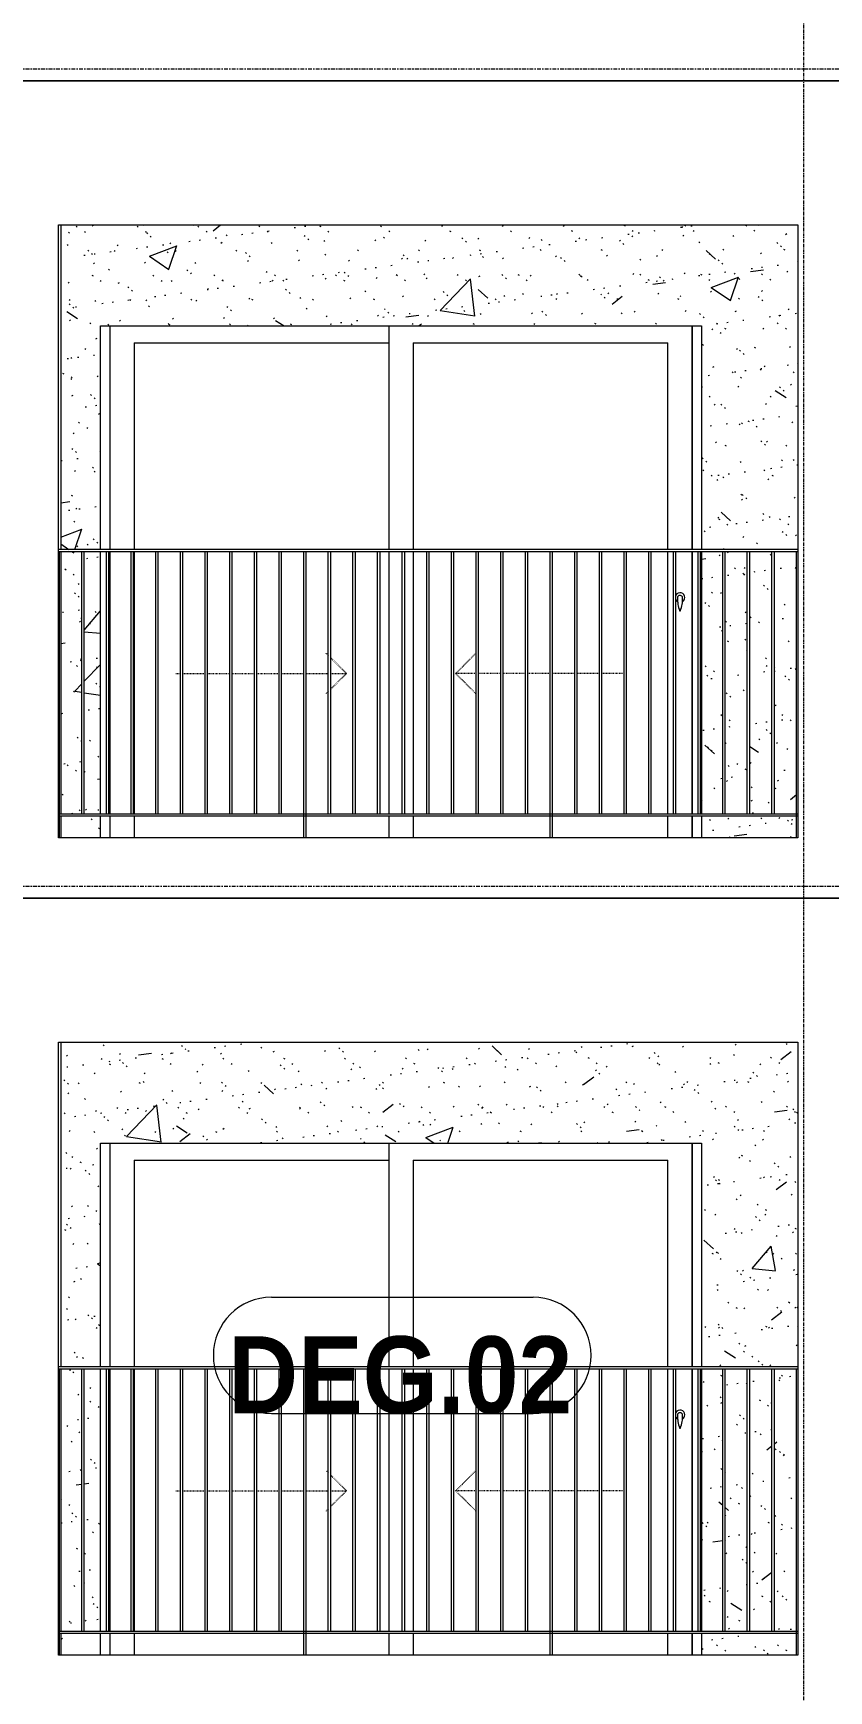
# Model space of a CAD drawing. Header units: millimetres. Extents: x -134153 to 99383, y -5233 to 35400.
# Drawn here: x 11054 to 14363, y 9052 to 15948 of the extents above; entities that cross this region are included whole.
import ezdxf

# ---------------------------------------------------------------- set-up
doc = ezdxf.new("R2010")
doc.units = ezdxf.units.MM
for name, pattern in [('Centre', [31.75, 6.35, -4.7625, 15.875, -4.7625]), ('Dash', [6, 3, -3]), ('Grid Line', [22.225, 12.7, -3.175, 3.175, -3.175])]:
    doc.linetypes.add(name, pattern=pattern)
for name, color, linetype, lineweight in [('0-2', 250, 'Continuous', 5), ('A-DOOR', 31, 'Continuous', 9), ('A-DOOR-FRAM', 31, 'Continuous', 9), ('A-DOOR-HDLN', 31, 'Dash', 9), ('A-DOOR-IDEN', 31, 'Continuous', 9), ('A-FLOR-HRAL', 11, 'Continuous', 9), ('A-FLOR-LEVL-2', 51, 'Centre', 9), ('A-WALL', 113, 'Continuous', 9), ('A-WALL-PATT-1', 9, 'Continuous', 9), ('I-WALL-1', 7, 'Continuous', 9), ('S-GRID-1', 1, 'Grid Line', 9)]:
    doc.layers.add(name, color=color, linetype=linetype, lineweight=lineweight)
doc.styles.add('Arial_B_2', font='arialbd_0.ttf', dxfattribs={"width": 0.9, "height": 320})
pattern_1 = [(50, (82572.6, 0), (1165.978, -102.01), [121.92, -1341.12]), (355, (82572.6, 0), (-225.554, 1222.763), [97.536, -1072.896]), (100.451, (82669.8, -8.5), (940.433, 1120.746), [103.616, -1139.776]), (46.184, (82572.6, 325.1), (1734.906, -269.074), [182.88, -2011.68]), (96.636, (82717.2, 302.7), (1519.38, 1583.54), [155.42, -1709.665]), (351.184, (82572.6, 325.1), (1519.39, 1583.52), [146.3, -1609.34]), (21, (82735.2, 243.8), (970.332, -654.498), [121.92, -1341.12]), (326, (82735.2, 243.8), (395.533, 1178.804), [97.536, -1072.896]), (71.451, (82816, 189.3), (1365.87, 524.296), [103.616, -1139.776]), (37.5, (82572.62, 0), (19.767, 541.1527), [53.645, -1006.246, 53.645, -1035.507, -1076.96]), (37.5, (82572.62, 0), (19.767, 541.1527), [-2149.043, 53.645, -1023.315]), (7.5, (82572.6, 0), (427.646, 641.156), [53.645, -567.334, 53.645, -981.862, -410.464]), (7.5, (82572.6, 0), (427.646, 641.156), [-1656.486, 53.645, -356.82]), (327.5, (82210.1, 0), (867.782, -36.665), [53.645, -352.755, 53.645, -1214.323, -1682.496]), (327.5, (82210.1, 0), (867.782, -36.665), [-1674.368, 53.645, -1628.85]), (317.5, (82047.56, 0), (948.028, 162.731), [53.645, -474.675, 53.645, -788.416, -1194.816]), (317.5, (82047.56, 0), (948.028, 162.731), [-1370.38, 53.645, -1141.17])]
pattern_2 = [(37.5, (82572.62, 0), (-5.1206, 156.61216), [5.364, -118.181, 5.364, -132.812, -132.08]), (37.5, (82572.62, 0), (-5.1206, 156.61216), [-261.722, 5.364, -126.716]), (7.5, (82572.62, 0), (143.847, 229.3842), [5.364, -61.285, 5.364, -105.989, -42.672]), (7.5, (82572.62, 0), (143.847, 229.3842), [-178.003, 5.364, -37.308]), (327.5, (82472.65, 0), (253.1176, 0.4601), [5.364, -35.276, 5.364, -140.94, -191.008]), (327.5, (82472.65, 0), (253.1176, 0.4601), [-186.944, 5.364, -185.644]), (317.5, (82472.65, 0), (244.3381, 71.3376), [5.364, -14.956, 5.364, -90.546, -109.728]), (317.5, (82472.65, 0), (244.3381, 71.3376), [-116.23, 5.364, -104.364])]

# ---------------------------------------------------------------- blocks, each defined once
blk = doc.blocks.new('NCV_TKTC_TANG 3 - 4_rvt-3-TKCS_MẶT ĐỨNG HƯỚNG NAM')
at = {"layer": 'A-WALL-PATT-1'}
h = blk.add_hatch(dxfattribs=at)
h.set_pattern_fill('FP_31', color=256, style=0, pattern_type=2)
h.set_pattern_definition(pattern_1)
h.paths.add_polyline_path([(52722.6, 12600), (52722.6, 12690), (52327.6, 12690), (52327.6, 12600), (52701.2, 12600)])
h.paths.add_polyline_path([(49662.6, 12600), (49827.6, 12600), (49827.6, 12690), (49662.6, 12690), (49662.6, 12612.5)])
h.paths.add_polyline_path([(49827.6, 12700), (49827.6, 13790), (49760.1, 13790), (49760.1, 12700)])
h.paths.add_polyline_path([(49750.1, 12700), (49750.1, 13790), (49662.6, 13790), (49662.6, 12700), (49732.6, 12700)])
h.paths.add_polyline_path([(52683.7, 12700), (52722.6, 12700), (52722.6, 13790), (52630.1, 13790), (52630.1, 12700), (52674.8, 12700)])
h.paths.add_polyline_path([(52327.6, 12700), (52415.1, 12700), (52415.1, 13790), (52327.6, 13790), (52327.6, 13138.6)])
h.paths.add_polyline_path([(52517.6, 12700), (52517.6, 13790), (52425.1, 13790), (52425.1, 12700)])
h.paths.add_polyline_path([(52527.6, 12700), (52620.1, 12700), (52620.1, 13790), (52527.6, 13790), (52527.6, 13138.6)])
h.paths.add_polyline_path([(52327.6, 13800), (52727.6, 13800), (52727.6, 15150), (49662.6, 15150), (49662.6, 13800), (49827.6, 13800), (49827.6, 14730), (52327.6, 14730), (52327.6, 14242.8)])
h = blk.add_hatch(dxfattribs=at)
h.set_pattern_fill('FP_32', color=256, style=0, pattern_type=2)
h.set_pattern_definition(pattern_2)
h.paths.add_polyline_path([(52722.6, 12600), (52722.6, 12690), (52327.6, 12690), (52327.6, 12600), (52701.2, 12600)])
h.paths.add_polyline_path([(49662.6, 12600), (49827.6, 12600), (49827.6, 12690), (49662.6, 12690), (49662.6, 12612.5)])
h.paths.add_polyline_path([(49827.6, 12700), (49827.6, 13790), (49760.1, 13790), (49760.1, 12700)])
h.paths.add_polyline_path([(49750.1, 12700), (49750.1, 13790), (49662.6, 13790), (49662.6, 12700), (49732.6, 12700)])
h.paths.add_polyline_path([(52683.7, 12700), (52722.6, 12700), (52722.6, 13790), (52630.1, 13790), (52630.1, 12700), (52674.8, 12700)])
h.paths.add_polyline_path([(52327.6, 12700), (52415.1, 12700), (52415.1, 13790), (52327.6, 13790), (52327.6, 13138.6)])
h.paths.add_polyline_path([(52517.6, 12700), (52517.6, 13790), (52425.1, 13790), (52425.1, 12700)])
h.paths.add_polyline_path([(52527.6, 12700), (52620.1, 12700), (52620.1, 13790), (52527.6, 13790), (52527.6, 13138.6)])
h.paths.add_polyline_path([(52327.6, 13800), (52727.6, 13800), (52727.6, 15150), (49662.6, 15150), (49662.6, 13800), (49827.6, 13800), (49827.6, 14730), (52327.6, 14730), (52327.6, 14242.8)])
at = {"layer": 'I-WALL-1'}
for p, q in [((49662.6, 15150), (49662.6, 13800)), ((49827.6, 13800), (49827.6, 14730)), ((49827.6, 14730), (52327.6, 14730)), ((52327.6, 14730), (52327.6, 13800)), ((49662.6, 13790), (49662.6, 12700)), ((49827.6, 12700), (49827.6, 13790)), ((52327.6, 13790), (52327.6, 12700)), ((49662.6, 12690), (49662.6, 12600)), ((49827.6, 12600), (49827.6, 12690)), ((52327.6, 12690), (52327.6, 12600))]:
    blk.add_line(p, q, dxfattribs=at)
blk = doc.blocks.new('NCV_TKTC_TANG 3 - 4_rvt-4-TKCS_MẶT ĐỨNG HƯỚNG NAM')
at = {"layer": 'A-WALL-PATT-1'}
h = blk.add_hatch(dxfattribs=at)
h.set_pattern_fill('FP_31', color=256, style=0, pattern_type=2)
h.set_pattern_definition(pattern_1)
h.paths.add_polyline_path([(52722.6, 9200), (52722.6, 9290), (52327.6, 9290), (52327.6, 9200), (52701.2, 9200)])
h.paths.add_polyline_path([(49662.6, 9200), (49827.6, 9200), (49827.6, 9290), (49662.6, 9290), (49662.6, 9212.5)])
h.paths.add_polyline_path([(49827.6, 9300), (49827.6, 10390), (49760.1, 10390), (49760.1, 9300)])
h.paths.add_polyline_path([(49750.1, 9300), (49750.1, 10390), (49662.6, 10390), (49662.6, 9300), (49732.6, 9300)])
h.paths.add_polyline_path([(52683.7, 9300), (52722.6, 9300), (52722.6, 10390), (52630.1, 10390), (52630.1, 9300), (52674.8, 9300)])
h.paths.add_polyline_path([(52327.6, 9300), (52415.1, 9300), (52415.1, 10390), (52327.6, 10390), (52327.6, 9825.9)])
h.paths.add_polyline_path([(52517.6, 9300), (52517.6, 10390), (52425.1, 10390), (52425.1, 9300)])
h.paths.add_polyline_path([(52527.6, 9300), (52620.1, 9300), (52620.1, 10390), (52527.6, 10390), (52527.6, 9825.9)])
h.paths.add_polyline_path([(52327.6, 10400), (52727.6, 10400), (52727.6, 11750), (49662.6, 11750), (49662.6, 10400), (49827.6, 10400), (49827.6, 11330), (52327.6, 11330), (52327.6, 10930.1)])
h = blk.add_hatch(dxfattribs=at)
h.set_pattern_fill('FP_32', color=256, style=0, pattern_type=2)
h.set_pattern_definition(pattern_2)
h.paths.add_polyline_path([(52722.6, 9200), (52722.6, 9290), (52327.6, 9290), (52327.6, 9200), (52701.2, 9200)])
h.paths.add_polyline_path([(49662.6, 9200), (49827.6, 9200), (49827.6, 9290), (49662.6, 9290), (49662.6, 9212.5)])
h.paths.add_polyline_path([(49827.6, 9300), (49827.6, 10390), (49760.1, 10390), (49760.1, 9300)])
h.paths.add_polyline_path([(49750.1, 9300), (49750.1, 10390), (49662.6, 10390), (49662.6, 9300), (49732.6, 9300)])
h.paths.add_polyline_path([(52683.7, 9300), (52722.6, 9300), (52722.6, 10390), (52630.1, 10390), (52630.1, 9300), (52674.8, 9300)])
h.paths.add_polyline_path([(52327.6, 9300), (52415.1, 9300), (52415.1, 10390), (52327.6, 10390), (52327.6, 9825.9)])
h.paths.add_polyline_path([(52517.6, 9300), (52517.6, 10390), (52425.1, 10390), (52425.1, 9300)])
h.paths.add_polyline_path([(52527.6, 9300), (52620.1, 9300), (52620.1, 10390), (52527.6, 10390), (52527.6, 9825.9)])
h.paths.add_polyline_path([(52327.6, 10400), (52727.6, 10400), (52727.6, 11750), (49662.6, 11750), (49662.6, 10400), (49827.6, 10400), (49827.6, 11330), (52327.6, 11330), (52327.6, 10930.1)])
at = {"layer": 'I-WALL-1'}
for p, q in [((49662.6, 11750), (49662.6, 10400)), ((49827.6, 10400), (49827.6, 11330)), ((49827.6, 11330), (52327.6, 11330)), ((52327.6, 11330), (52327.6, 10400)), ((49662.6, 10390), (49662.6, 9300)), ((49827.6, 9300), (49827.6, 10390)), ((52327.6, 10390), (52327.6, 9300)), ((49662.6, 9290), (49662.6, 9200)), ((49827.6, 9200), (49827.6, 9290)), ((52327.6, 9290), (52327.6, 9200))]:
    blk.add_line(p, q, dxfattribs=at)
blk = doc.blocks.new('DEG_02-DEG_03 - DEG_02-2500x2400mm-CỬA ĐI 02 CÁNH TRƯỢT-V257-TKCS_MẶT ĐỨNG HƯỚNG NAM')
at = {"layer": 'A-DOOR'}
for p, q in [((51027.6, 10400), (51027.6, 11330)), ((52287.6, 11330), (52287.6, 10400)), ((49967.6, 11260), (49967.6, 10400)), ((49967.6, 11260), (51027.6, 11260)), ((51127.6, 11260), (51127.6, 10400)), ((51127.6, 11260), (52187.6, 11260)), ((52187.6, 10400), (52187.6, 11260)), ((49967.6, 10390), (49967.6, 9300)), ((51027.6, 9300), (51027.6, 10390)), ((51127.6, 10390), (51127.6, 9300)), ((52187.6, 9300), (52187.6, 10390)), ((52287.6, 10390), (52287.6, 9300)), ((49967.6, 9290), (49967.6, 9200)), ((51027.6, 9200), (51027.6, 9290)), ((51127.6, 9290), (51127.6, 9200)), ((52187.6, 9200), (52187.6, 9290)), ((52287.6, 9290), (52287.6, 9200))]:
    blk.add_line(p, q, dxfattribs=at)
at = {"layer": 'A-DOOR', "flags": 128}
blk.add_lwpolyline([(52239.1, 10208.7), (52239.1, 10208.7), (52239, 10208.7), (52239, 10208.7), (52239, 10208.7), (52239, 10208.7), (52239, 10208.7), (52239, 10208.7), (52238.9, 10208.7), (52238.9, 10208.7), (52238.9, 10208.7), (52238.9, 10208.7), (52238.8, 10208.7), (52238.8, 10208.7), (52238.8, 10208.7), (52238.7, 10208.7), (52238.7, 10208.7), (52238.7, 10208.7), (52238.6, 10208.7), (52238.6, 10208.7), (52238.5, 10208.7), (52238.5, 10208.7), (52238.4, 10208.7), (52238.4, 10208.7), (52238.3, 10208.7), (52238.3, 10208.7), (52238.2, 10208.7), (52238.2, 10208.7), (52238.1, 10208.7), (52238.1, 10208.7), (52238, 10208.7), (52237.9, 10208.7), (52237.9, 10208.7), (52237.8, 10208.7), (52237.8, 10208.7), (52237.7, 10208.7), (52237.6, 10208.7), (52237.6, 10208.7), (52237.5, 10208.7), (52237.5, 10208.7), (52237.4, 10208.7), (52237.3, 10208.7), (52237.3, 10208.7), (52237.2, 10208.7), (52237.2, 10208.7), (52237.1, 10208.7), (52237.1, 10208.7), (52237, 10208.7), (52236.9, 10208.7), (52236.9, 10208.7), (52236.8, 10208.7), (52236.8, 10208.7), (52236.7, 10208.7), (52236.7, 10208.7), (52236.6, 10208.7), (52236.6, 10208.7), (52236.5, 10208.7), (52236.5, 10208.7), (52236.5, 10208.7), (52236.4, 10208.7), (52236.4, 10208.7), (52236.3, 10208.7), (52236.3, 10208.7), (52236.3, 10208.7), (52236.2, 10208.7), (52236.2, 10208.7), (52236.2, 10208.7), (52236.2, 10208.7), (52236.2, 10208.7), (52236.1, 10208.7), (52236.1, 10208.7), (52236.1, 10208.7), (52236.1, 10208.7), (52236.1, 10208.7), (52236.1, 10208.7), (52236.1, 10208.7)], dxfattribs=at)
at = {"layer": 'A-DOOR'}
for centre, radius, start, end in [((52237.6, 10200), 20, 0, 150), ((52236.1, 10199.2), 9.45, 90, 131.95108), ((52239.1, 10199.2), 9.45, 0, 90), ((52237.6, 10200), 20, 210, 240), ((52236.1, 10199.2), 9.45, 135, 180), ((52391.4, 10199.2), 164.8, 180, 199.13397), ((52237.9, 10146), 2.34, 199.13397, 261.03098), ((52237.2, 10146), 2.34, 278.96902, 340.86603), ((52083.8, 10199.2), 164.8, 340.86603, 0), ((52237.6, 10200), 20, 300, 0)]:
    blk.add_arc(centre, radius, start, end, dxfattribs=at)
at = {"layer": 'A-DOOR-FRAM'}
for p, q in [((49867.6, 10400), (49867.6, 11330)), ((52287.6, 10400), (52287.6, 11330)), ((49867.6, 9300), (49867.6, 10390)), ((52287.6, 9300), (52287.6, 10390)), ((49867.6, 9200), (49867.6, 9290)), ((52287.6, 9200), (52287.6, 9290))]:
    blk.add_line(p, q, dxfattribs=at)
at = {"layer": 'A-DOOR-HDLN'}
for p, q in [((50775.1, 9959.5), (50765.5, 9969.1)), ((50850.3, 9884.2), (50785.1, 9949.5)), ((51304.8, 9884.2), (51389.7, 9969.1)), ((50140.3, 9884.2), (50160.1, 9884.2)), ((50170.1, 9884.2), (50262.6, 9884.2)), ((50272.6, 9884.2), (50365.1, 9884.2)), ((50375.1, 9884.2), (50467.6, 9884.2)), ((50477.6, 9884.2), (50570.1, 9884.2)), ((50580.1, 9884.2), (50672.6, 9884.2)), ((50682.6, 9884.2), (50775.1, 9884.2)), ((50850.3, 9884.2), (50785.1, 9819)), ((50785.1, 9884.2), (50850.3, 9884.2)), ((51304.8, 9884.2), (51389.7, 9799.4)), ((51390.1, 9884.2), (51304.8, 9884.2)), ((51492.6, 9884.2), (51400.1, 9884.2)), ((51595.1, 9884.2), (51502.6, 9884.2)), ((51697.6, 9884.2), (51605.1, 9884.2)), ((51800.1, 9884.2), (51707.6, 9884.2)), ((51902.6, 9884.2), (51810.1, 9884.2)), ((52005.1, 9884.2), (51912.6, 9884.2)), ((50775.1, 9809), (50765.5, 9799.4))]:
    blk.add_line(p, q, dxfattribs=at)
blk = doc.blocks.new('Railing - 10mm-1251313-TKCS_MẶT ĐỨNG HƯỚNG NAM')
at = {"layer": 'A-FLOR-HRAL'}
for p, q in [((52620.064287, 5900), (52620.064287, 6990)), ((52630.064287, 5900), (52630.064287, 6990))]:
    blk.add_line(p, q, dxfattribs=at)
blk = doc.blocks.new('Railing - 50 x 10mm-1251315-TKCS_MẶT ĐỨNG HƯỚNG NAM')
at = {"layer": 'A-FLOR-HRAL'}
for p, q in [((51697.564287, 5800), (51697.564287, 6990)), ((51707.564287, 6990), (51697.564287, 6990)), ((51707.564287, 5800), (51707.564287, 6990))]:
    blk.add_line(p, q, dxfattribs=at)
blk = doc.blocks.new('Railing - 50 x 10mm-1251311-TKCS_MẶT ĐỨNG HƯỚNG NAM')
at = {"layer": 'A-FLOR-HRAL'}
for p in [(52722.564287, 5800), (52727.564287, 6990)]:
    blk.add_line(p, (52722.564287, 6990), dxfattribs=at)
blk = doc.blocks.new('Railing - 50 x 10mm-V289-TKCS_MẶT ĐỨNG HƯỚNG NAM')
at = {"layer": 'A-FLOR-HRAL'}
for p, q in [((49657.564287, 6990), (49652.564287, 6990)), ((49657.564287, 5800), (49657.564287, 6990))]:
    blk.add_line(p, q, dxfattribs=at)
blk = doc.blocks.new('Railing - Railing-1267145-TKCS_MẶT ĐỨNG HƯỚNG NAM')
at = {"layer": 'A-FLOR-HRAL'}
for p, q in [((49652.564287, 9300), (52727.564287, 9300)), ((52727.564287, 9290), (49652.564287, 9290))]:
    blk.add_line(p, q, dxfattribs=at)
for name, p in [('Railing - 50 x 10mm-V289-TKCS_MẶT ĐỨNG HƯỚNG NAM', (0, 3400)), ('Railing - 10mm-1251313-TKCS_MẶT ĐỨNG HƯỚNG NAM', (-2870, 3400)), ('Railing - 10mm-1251313-TKCS_MẶT ĐỨNG HƯỚNG NAM', (-2767.5, 3400)), ('Railing - 10mm-1251313-TKCS_MẶT ĐỨNG HƯỚNG NAM', (-2665, 3400)), ('Railing - 10mm-1251313-TKCS_MẶT ĐỨNG HƯỚNG NAM', (-2562.5, 3400)), ('Railing - 10mm-1251313-TKCS_MẶT ĐỨNG HƯỚNG NAM', (-2460, 3400)), ('Railing - 10mm-1251313-TKCS_MẶT ĐỨNG HƯỚNG NAM', (-2357.5, 3400)), ('Railing - 10mm-1251313-TKCS_MẶT ĐỨNG HƯỚNG NAM', (-2255, 3400)), ('Railing - 10mm-1251313-TKCS_MẶT ĐỨNG HƯỚNG NAM', (-2152.5, 3400)), ('Railing - 10mm-1251313-TKCS_MẶT ĐỨNG HƯỚNG NAM', (-2050, 3400)), ('Railing - 50 x 10mm-1251315-TKCS_MẶT ĐỨNG HƯỚNG NAM', (-1025, 3400)), ('Railing - 10mm-1251313-TKCS_MẶT ĐỨNG HƯỚNG NAM', (-1845, 3400)), ('Railing - 10mm-1251313-TKCS_MẶT ĐỨNG HƯỚNG NAM', (-1742.5, 3400)), ('Railing - 10mm-1251313-TKCS_MẶT ĐỨNG HƯỚNG NAM', (-1640, 3400)), ('Railing - 10mm-1251313-TKCS_MẶT ĐỨNG HƯỚNG NAM', (-1537.5, 3400)), ('Railing - 10mm-1251313-TKCS_MẶT ĐỨNG HƯỚNG NAM', (-1435, 3400)), ('Railing - 10mm-1251313-TKCS_MẶT ĐỨNG HƯỚNG NAM', (-1332.5, 3400)), ('Railing - 10mm-1251313-TKCS_MẶT ĐỨNG HƯỚNG NAM', (-1230, 3400)), ('Railing - 10mm-1251313-TKCS_MẶT ĐỨNG HƯỚNG NAM', (-1127.5, 3400)), ('Railing - 10mm-1251313-TKCS_MẶT ĐỨNG HƯỚNG NAM', (-1025, 3400)), ('Railing - 50 x 10mm-1251315-TKCS_MẶT ĐỨNG HƯỚNG NAM', (0, 3400)), ('Railing - 10mm-1251313-TKCS_MẶT ĐỨNG HƯỚNG NAM', (-820, 3400)), ('Railing - 10mm-1251313-TKCS_MẶT ĐỨNG HƯỚNG NAM', (-717.5, 3400)), ('Railing - 10mm-1251313-TKCS_MẶT ĐỨNG HƯỚNG NAM', (-615, 3400)), ('Railing - 10mm-1251313-TKCS_MẶT ĐỨNG HƯỚNG NAM', (-512.5, 3400)), ('Railing - 10mm-1251313-TKCS_MẶT ĐỨNG HƯỚNG NAM', (-410, 3400)), ('Railing - 10mm-1251313-TKCS_MẶT ĐỨNG HƯỚNG NAM', (-307.5, 3400)), ('Railing - 10mm-1251313-TKCS_MẶT ĐỨNG HƯỚNG NAM', (-205, 3400)), ('Railing - 10mm-1251313-TKCS_MẶT ĐỨNG HƯỚNG NAM', (-102.5, 3400)), ('Railing - 10mm-1251313-TKCS_MẶT ĐỨNG HƯỚNG NAM', (0, 3400)), ('Railing - 50 x 10mm-1251311-TKCS_MẶT ĐỨNG HƯỚNG NAM', (0, 3400))]:
    blk.add_blockref(name, p)
blk = doc.blocks.new('Top Rail Type - Top Rail_Internal_-1267146-TKCS_MẶT ĐỨNG HƯỚNG NAM')
at = {"layer": 'A-FLOR-HRAL'}
for p, q in [((52727.564287, 10400), (49652.564287, 10400)), ((52727.564287, 10390), (49652.564287, 10390))]:
    blk.add_line(p, q, dxfattribs=at)
blk = doc.blocks.new('Railing - Railing-3816183-TKCS_MẶT ĐỨNG HƯỚNG NAM')
at = {"layer": 'A-FLOR-HRAL'}
for p, q in [((49652.564287, 12700), (52727.564287, 12700)), ((52727.564287, 12690), (49652.564287, 12690))]:
    blk.add_line(p, q, dxfattribs=at)
for name, p in [('Railing - 50 x 10mm-V289-TKCS_MẶT ĐỨNG HƯỚNG NAM', (0, 6800)), ('Railing - 10mm-1251313-TKCS_MẶT ĐỨNG HƯỚNG NAM', (-2870, 6800)), ('Railing - 10mm-1251313-TKCS_MẶT ĐỨNG HƯỚNG NAM', (-2767.5, 6800)), ('Railing - 10mm-1251313-TKCS_MẶT ĐỨNG HƯỚNG NAM', (-2665, 6800)), ('Railing - 10mm-1251313-TKCS_MẶT ĐỨNG HƯỚNG NAM', (-2562.5, 6800)), ('Railing - 10mm-1251313-TKCS_MẶT ĐỨNG HƯỚNG NAM', (-2460, 6800)), ('Railing - 10mm-1251313-TKCS_MẶT ĐỨNG HƯỚNG NAM', (-2357.5, 6800)), ('Railing - 10mm-1251313-TKCS_MẶT ĐỨNG HƯỚNG NAM', (-2255, 6800)), ('Railing - 10mm-1251313-TKCS_MẶT ĐỨNG HƯỚNG NAM', (-2152.5, 6800)), ('Railing - 10mm-1251313-TKCS_MẶT ĐỨNG HƯỚNG NAM', (-2050, 6800)), ('Railing - 50 x 10mm-1251315-TKCS_MẶT ĐỨNG HƯỚNG NAM', (-1025, 6800)), ('Railing - 10mm-1251313-TKCS_MẶT ĐỨNG HƯỚNG NAM', (-1845, 6800)), ('Railing - 10mm-1251313-TKCS_MẶT ĐỨNG HƯỚNG NAM', (-1742.5, 6800)), ('Railing - 10mm-1251313-TKCS_MẶT ĐỨNG HƯỚNG NAM', (-1640, 6800)), ('Railing - 10mm-1251313-TKCS_MẶT ĐỨNG HƯỚNG NAM', (-1537.5, 6800)), ('Railing - 10mm-1251313-TKCS_MẶT ĐỨNG HƯỚNG NAM', (-1435, 6800)), ('Railing - 10mm-1251313-TKCS_MẶT ĐỨNG HƯỚNG NAM', (-1332.5, 6800)), ('Railing - 10mm-1251313-TKCS_MẶT ĐỨNG HƯỚNG NAM', (-1230, 6800)), ('Railing - 10mm-1251313-TKCS_MẶT ĐỨNG HƯỚNG NAM', (-1127.5, 6800)), ('Railing - 10mm-1251313-TKCS_MẶT ĐỨNG HƯỚNG NAM', (-1025, 6800)), ('Railing - 50 x 10mm-1251315-TKCS_MẶT ĐỨNG HƯỚNG NAM', (0, 6800)), ('Railing - 10mm-1251313-TKCS_MẶT ĐỨNG HƯỚNG NAM', (-820, 6800)), ('Railing - 10mm-1251313-TKCS_MẶT ĐỨNG HƯỚNG NAM', (-717.5, 6800)), ('Railing - 10mm-1251313-TKCS_MẶT ĐỨNG HƯỚNG NAM', (-615, 6800)), ('Railing - 10mm-1251313-TKCS_MẶT ĐỨNG HƯỚNG NAM', (-512.5, 6800)), ('Railing - 10mm-1251313-TKCS_MẶT ĐỨNG HƯỚNG NAM', (-410, 6800)), ('Railing - 10mm-1251313-TKCS_MẶT ĐỨNG HƯỚNG NAM', (-307.5, 6800)), ('Railing - 10mm-1251313-TKCS_MẶT ĐỨNG HƯỚNG NAM', (-205, 6800)), ('Railing - 10mm-1251313-TKCS_MẶT ĐỨNG HƯỚNG NAM', (-102.5, 6800)), ('Railing - 10mm-1251313-TKCS_MẶT ĐỨNG HƯỚNG NAM', (0, 6800)), ('Railing - 50 x 10mm-1251311-TKCS_MẶT ĐỨNG HƯỚNG NAM', (0, 6800))]:
    blk.add_blockref(name, p)
blk = doc.blocks.new('Top Rail Type - Top Rail_Internal_-3816184-TKCS_MẶT ĐỨNG HƯỚNG NAM')
at = {"layer": 'A-FLOR-HRAL'}
for p, q in [((52727.564287, 13800), (49652.564287, 13800)), ((52727.564287, 13790), (49652.564287, 13790))]:
    blk.add_line(p, q, dxfattribs=at)
blk = doc.blocks.new('STN_Door Tag - STN_Door Tag-1788670-TKCS_MẶT ĐỨNG HƯỚNG NAM')
at = {"layer": 'A-DOOR-IDEN'}
for p, q in [((50538.4, 10689.1), (51626.5, 10689.1)), ((50538.4, 10206.1), (51626.5, 10206.1))]:
    blk.add_line(p, q, dxfattribs=at)
for centre, start, end in [((50538.4, 10447.6), 90, 270), ((51626.5, 10447.6), 270, 90)]:
    blk.add_arc(centre, 241.5, start, end, dxfattribs=at)

msp = doc.modelspace()

# ---------------------------------------------------------------- linework, layer by layer
at = {"layer": 'A-FLOR-LEVL-2'}
for p, q in [((-12769.4, 15800), (95658.9, 15800)), ((-12769.4, 12400), (95658.9, 12400))]:
    msp.add_line(p, q, dxfattribs=at)
at = {"layer": 'A-WALL'}
for p, q in [((7358.9, 15750), (14443.9, 15750)), ((14443.9, 15750), (7358.9, 15750)), ((11158.9, 12600), (11158.9, 15150)), ((11158.9, 15150), (14233.9, 15150)), ((14233.9, 15150), (14233.9, 12600)), ((14233.9, 12600), (11158.9, 12600)), ((14443.9, 12350), (7358.9, 12350)), ((7358.9, 12350), (14443.9, 12350)), ((11158.9, 9200), (11158.9, 11750)), ((11158.9, 11750), (14233.9, 11750)), ((14233.9, 11750), (14233.9, 9200)), ((14233.9, 9200), (11158.9, 9200))]:
    msp.add_line(p, q, dxfattribs=at)
at = {"layer": 'S-GRID-1'}
msp.add_line((14258.9, 856.3), (14258.9, 30285.9), dxfattribs=at)

# ---------------------------------------------------------------- block references
at = {"layer": '0-2'}
for name in ['NCV_TKTC_TANG 3 - 4_rvt-3-TKCS_MẶT ĐỨNG HƯỚNG NAM', 'NCV_TKTC_TANG 3 - 4_rvt-4-TKCS_MẶT ĐỨNG HƯỚNG NAM']:
    msp.add_blockref(name, (-38493.7, 0), dxfattribs=at)
at = {"layer": 'A-DOOR'}
for p in [(-38493.7, 3400), (-38493.7, 0)]:
    msp.add_blockref('DEG_02-DEG_03 - DEG_02-2500x2400mm-CỬA ĐI 02 CÁNH TRƯỢT-V257-TKCS_MẶT ĐỨNG HƯỚNG NAM', p, dxfattribs=at)
at = {"layer": 'A-DOOR-IDEN'}
msp.add_blockref('STN_Door Tag - STN_Door Tag-1788670-TKCS_MẶT ĐỨNG HƯỚNG NAM', (-38493.7, 0), dxfattribs=at)
at = {"layer": 'A-FLOR-HRAL'}
for name in ['Top Rail Type - Top Rail_Internal_-3816184-TKCS_MẶT ĐỨNG HƯỚNG NAM', 'Railing - Railing-3816183-TKCS_MẶT ĐỨNG HƯỚNG NAM', 'Top Rail Type - Top Rail_Internal_-1267146-TKCS_MẶT ĐỨNG HƯỚNG NAM', 'Railing - Railing-1267145-TKCS_MẶT ĐỨNG HƯỚNG NAM']:
    msp.add_blockref(name, (-38493.7, 0), dxfattribs=at)

# ---------------------------------------------------------------- texts
at = {"layer": 'A-DOOR-IDEN', "insert": (12580.6, 10364.6), "char_height": 320, "width": 1467.36, "attachment_point": 5, "line_spacing_factor": 0.936439, "style": 'Arial_B_2'}
msp.add_mtext('\\pt7.2,14.4,21.6,28.8,36,43.2,50.4,57.6,64.8,72,79.2,86.4,93.6,100.8,108,115.2,122.4,129.6,136.8,144,151.2,158.4,165.6,172.8,180,187.2,194.4,201.6,208.8,216,223.2,230.4;DEG.02', dxfattribs=at)

doc.saveas('drawing.dxf')
